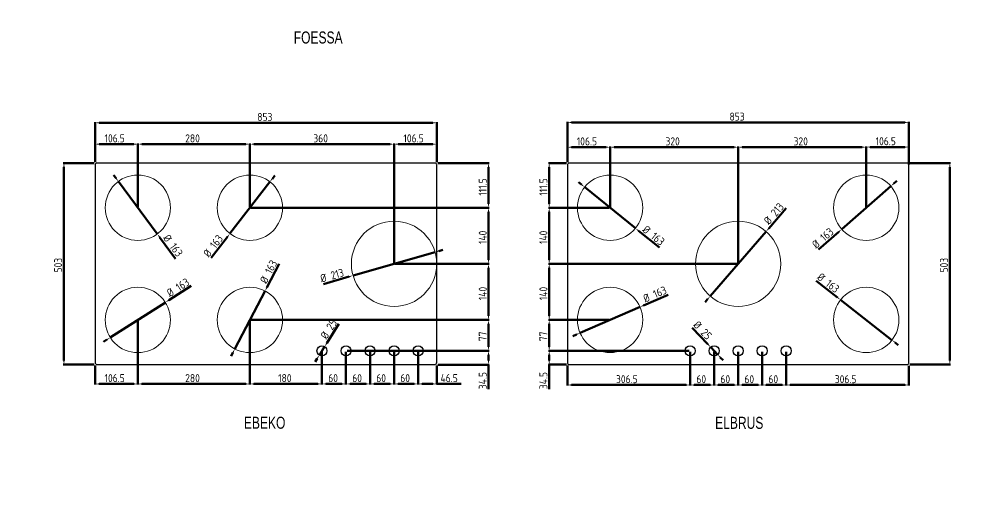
# Model space of a CAD drawing. Header units: millimetres. Extents: x 0 to 5589, y 0 to 7067.
# Drawn here: x 1269 to 3651, y 4432 to 5637 of the extents above; entities that cross this region are included whole.
import ezdxf

# ---------------------------------------------------------------- set-up
doc = ezdxf.new("R2010")
doc.units = ezdxf.units.MM
doc.linetypes.add('HIDDEN', pattern=[1.905, 1.27, -0.635])
for name, color, linetype, lineweight in [('BEM', 6, 'HIDDEN', 25), ('BEMATING', 5, 'Continuous', 50), ('CONTOUR', 255, 'HIDDEN', 25), ('SLD-0', 255, 'Continuous', 25)]:
    doc.layers.add(name, color=color, linetype=linetype, lineweight=lineweight)
doc.styles.add('SLDTEXTSTYLE0', font='ISOCP')
doc.styles.add('SLDTEXTSTYLE1', font='ISOCP', dxfattribs={"width": 0.96})
doc.styles.add('SLDTEXTSTYLE2', font='TXT', dxfattribs={"width": 0.75})
doc.dimstyles.new('SLDDIMSTYLE3', dxfattribs={"dimtxt": 20, "dimasz": 3.556, "dimexe": 0, "dimexo": 0.0625, "dimgap": 5, "dimtad": 1, "dimdec": 1, "dimrnd": 1e-09, "dimzin": 12, "dimdsep": 46, "dimtxsty": 'SLDTEXTSTYLE0', "dimblk1": 'NONE', "dimblk2": 'NONE', "dimsah": 1, "dimcen": 0.09, "dimadec": 0, "dimazin": 3, "dimtfac": 1, "dimtdec": 1, "dimtofl": 0, "dimtmove": 0, "dimatfit": 3, "dimldrblk": 'NONE', "dimfxl": 1, "dimfrac": 2, "dimtolj": 1, "dimtzin": 12, "dimarcsym": 0})
doc.dimstyles.new('SLDDIMSTYLE4', dxfattribs={"dimtxt": 20, "dimasz": 3.556, "dimexe": 0, "dimexo": 0.0625, "dimgap": 5, "dimtad": 1, "dimdec": 0, "dimrnd": 1e-09, "dimzin": 12, "dimdsep": 46, "dimtxsty": 'SLDTEXTSTYLE0', "dimblk1": 'NONE', "dimblk2": 'NONE', "dimsah": 1, "dimcen": 0.09, "dimadec": 0, "dimazin": 3, "dimtfac": 1, "dimtdec": 1, "dimtofl": 0, "dimtmove": 0, "dimatfit": 3, "dimldrblk": 'NONE', "dimfxl": 1, "dimfrac": 2, "dimtolj": 1, "dimtzin": 12, "dimarcsym": 0})
doc.dimstyles.new('SLDDIMSTYLE5', dxfattribs={"dimtxt": 20, "dimasz": 3.556, "dimexe": 0, "dimexo": 0.0625, "dimgap": 5, "dimtad": 1, "dimdec": 0, "dimrnd": 1e-09, "dimzin": 12, "dimdsep": 46, "dimtxsty": 'SLDTEXTSTYLE0', "dimblk1": 'NONE', "dimblk2": 'NONE', "dimsah": 1, "dimcen": 0, "dimadec": 0, "dimazin": 3, "dimtfac": 1, "dimtdec": 1, "dimtmove": 0, "dimatfit": 3, "dimldrblk": 'NONE', "dimfxl": 1, "dimfrac": 2, "dimtolj": 1, "dimtzin": 12, "dimarcsym": 0})

# ---------------------------------------------------------------- blocks, each defined once
blk = doc.blocks.new('_D_123')
at = {"layer": 'BEMATING'}
for p, q in [((2025.1, 4806.8), (2025.1, 4725.1)), ((2085.1, 4806.8), (2085.1, 4725.1)), ((2075.1, 4726.6), (2035.1, 4726.6))]:
    blk.add_line(p, q, dxfattribs=at)
for points in [[(2035.1, 4728.2), (2035.1, 4724.9), (2025.1, 4726.6)], [(2075.1, 4728.2), (2075.1, 4724.9), (2085.1, 4726.6)]]:
    blk.add_solid(points, dxfattribs=at)
at = {"layer": 'BEMATING', "insert": (2040.7, 4751.1), "char_height": 20, "attachment_point": 1, "style": 'SLDTEXTSTYLE1'}
blk.add_mtext('60', dxfattribs=at)
blk = doc.blocks.new('_None')
blk = doc.blocks.new('_D_124')
at = {"layer": 'BEMATING'}
for p, q in [((1845.1, 4883.8), (1845.1, 4725.1)), ((2025.1, 4806.8), (2025.1, 4725.1)), ((2015.1, 4726.6), (1855.1, 4726.6))]:
    blk.add_line(p, q, dxfattribs=at)
for points in [[(1855.1, 4728.2), (1855.1, 4724.9), (1845.1, 4726.6)], [(2015.1, 4728.2), (2015.1, 4724.9), (2025.1, 4726.6)]]:
    blk.add_solid(points, dxfattribs=at)
at = {"layer": 'BEMATING', "insert": (1915.6, 4751.1), "char_height": 20, "attachment_point": 1, "style": 'SLDTEXTSTYLE1'}
blk.add_mtext('180', dxfattribs=at)
blk = doc.blocks.new('_D_125')
at = {"layer": 'BEMATING'}
for p, q in [((1565.1, 4883.8), (1565.1, 4725.1)), ((1845.1, 4883.8), (1845.1, 4725.1)), ((1835.1, 4726.6), (1575.1, 4726.6))]:
    blk.add_line(p, q, dxfattribs=at)
for points in [[(1575.1, 4728.2), (1575.1, 4724.9), (1565.1, 4726.6)], [(1835.1, 4728.2), (1835.1, 4724.9), (1845.1, 4726.6)]]:
    blk.add_solid(points, dxfattribs=at)
at = {"layer": 'BEMATING', "insert": (1683.5, 4751.1), "char_height": 20, "attachment_point": 1, "style": 'SLDTEXTSTYLE1'}
blk.add_mtext('280', dxfattribs=at)
blk = doc.blocks.new('_D_126')
at = {"layer": 'BEMATING'}
for p, q in [((1565.1, 4883.8), (1565.1, 4725.1)), ((1458.6, 4772.3), (1458.6, 4725.1)), ((1555.1, 4726.6), (1468.6, 4726.6))]:
    blk.add_line(p, q, dxfattribs=at)
for points in [[(1468.6, 4728.2), (1468.6, 4724.9), (1458.6, 4726.6)], [(1555.1, 4728.2), (1555.1, 4724.9), (1565.1, 4726.6)]]:
    blk.add_solid(points, dxfattribs=at)
at = {"layer": 'BEMATING', "insert": (1482, 4751.1), "char_height": 20, "attachment_point": 1, "style": 'SLDTEXTSTYLE1'}
blk.add_mtext('106.5', dxfattribs=at)
blk = doc.blocks.new('_D_127')
at = {"layer": 'BEMATING'}
for p, q in [((2267.6, 4809.3), (2442.7, 4809.3)), ((2441.2, 4799.3), (2441.2, 4784.7)), ((2314.1, 4774.7), (2442.7, 4774.7)), ((2441.2, 4774.7), (2441.2, 4713.9))]:
    blk.add_line(p, q, dxfattribs=at)
for points in [[(2439.5, 4799.3), (2442.9, 4799.3), (2441.2, 4809.3)], [(2439.5, 4784.7), (2442.9, 4784.7), (2441.2, 4774.7)]]:
    blk.add_solid(points, dxfattribs=at)
at = {"layer": 'BEMATING', "insert": (2416.7, 4713.5), "char_height": 20, "attachment_point": 1, "rotation": 90, "style": 'SLDTEXTSTYLE1'}
blk.add_mtext('34.5', dxfattribs=at)
blk = doc.blocks.new('_D_128')
at = {"layer": 'BEMATING'}
for p, q in [((1847.6, 5166.3), (2442.7, 5166.3)), ((2441.2, 5036.3), (2441.2, 5156.3)), ((2207.6, 5026.3), (2442.7, 5026.3))]:
    blk.add_line(p, q, dxfattribs=at)
for points in [[(2439.5, 5156.3), (2442.9, 5156.3), (2441.2, 5166.3)], [(2439.5, 5036.3), (2442.9, 5036.3), (2441.2, 5026.3)]]:
    blk.add_solid(points, dxfattribs=at)
at = {"layer": 'BEMATING', "insert": (2416.7, 5075.6), "char_height": 20, "attachment_point": 1, "rotation": 90, "style": 'SLDTEXTSTYLE1'}
blk.add_mtext('140', dxfattribs=at)
blk = doc.blocks.new('_D_129')
at = {"layer": 'BEMATING'}
for p, q in [((2314.1, 5277.8), (2442.7, 5277.8)), ((2441.2, 5176.3), (2441.2, 5267.8)), ((1847.6, 5166.3), (2442.7, 5166.3))]:
    blk.add_line(p, q, dxfattribs=at)
for points in [[(2439.5, 5267.8), (2442.9, 5267.8), (2441.2, 5277.8)], [(2439.5, 5176.3), (2442.9, 5176.3), (2441.2, 5166.3)]]:
    blk.add_solid(points, dxfattribs=at)
at = {"layer": 'BEMATING', "insert": (2416.7, 5196.2), "char_height": 20, "attachment_point": 1, "rotation": 90, "style": 'SLDTEXTSTYLE1'}
blk.add_mtext('111.5', dxfattribs=at)
blk = doc.blocks.new('_D_130')
at = {"layer": 'BEMATING'}
for p, q in [((1456.1, 5277.8), (1379, 5277.8)), ((1380.5, 4784.8), (1380.5, 5267.8)), ((1456.2, 4774.8), (1379, 4774.8))]:
    blk.add_line(p, q, dxfattribs=at)
for points in [[(1378.9, 5267.8), (1382.2, 5267.8), (1380.5, 5277.8)], [(1378.9, 4784.8), (1382.2, 4784.8), (1380.5, 4774.8)]]:
    blk.add_solid(points, dxfattribs=at)
at = {"layer": 'BEMATING', "insert": (1356.1, 5004.7), "char_height": 20, "attachment_point": 1, "rotation": 90, "style": 'SLDTEXTSTYLE1'}
blk.add_mtext('503', dxfattribs=at)
blk = doc.blocks.new('_D_131')
at = {"layer": 'BEMATING'}
for p, q in [((1565.1, 5168.8), (1565.1, 5326.3)), ((1575.1, 5324.8), (1835.1, 5324.8)), ((1845.1, 5168.8), (1845.1, 5326.3))]:
    blk.add_line(p, q, dxfattribs=at)
for points in [[(1575.1, 5326.5), (1575.1, 5323.2), (1565.1, 5324.8)], [(1835.1, 5326.5), (1835.1, 5323.2), (1845.1, 5324.8)]]:
    blk.add_solid(points, dxfattribs=at)
at = {"layer": 'BEMATING', "insert": (1683.5, 5349.3), "char_height": 20, "attachment_point": 1, "style": 'SLDTEXTSTYLE1'}
blk.add_mtext('280', dxfattribs=at)
blk = doc.blocks.new('_D_132')
at = {"layer": 'BEMATING'}
for p, q in [((1845.1, 5168.8), (1845.1, 5326.3)), ((1855.1, 5324.8), (2195.1, 5324.8)), ((2205.1, 5028.8), (2205.1, 5326.3))]:
    blk.add_line(p, q, dxfattribs=at)
for points in [[(1855.1, 5326.5), (1855.1, 5323.2), (1845.1, 5324.8)], [(2195.1, 5326.5), (2195.1, 5323.2), (2205.1, 5324.8)]]:
    blk.add_solid(points, dxfattribs=at)
at = {"layer": 'BEMATING', "insert": (2003.5, 5349.3), "char_height": 20, "attachment_point": 1, "style": 'SLDTEXTSTYLE1'}
blk.add_mtext('360', dxfattribs=at)
blk = doc.blocks.new('_D_133')
at = {"layer": 'BEMATING'}
for p, q in [((1458.6, 5280.4), (1458.6, 5379.6)), ((1468.6, 5378.1), (2301.7, 5378.1)), ((2311.7, 5280.4), (2311.7, 5379.6))]:
    blk.add_line(p, q, dxfattribs=at)
for points in [[(1468.6, 5379.7), (1468.6, 5376.4), (1458.6, 5378.1)], [(2301.7, 5379.7), (2301.7, 5376.4), (2311.7, 5378.1)]]:
    blk.add_solid(points, dxfattribs=at)
at = {"layer": 'BEMATING', "insert": (1863.5, 5402.5), "char_height": 20, "attachment_point": 1, "style": 'SLDTEXTSTYLE1'}
blk.add_mtext('853', dxfattribs=at)
blk = doc.blocks.new('_D_134')
at = {"layer": 'BEMATING'}
for p, q in [((2307.5, 5055.5), (2102.7, 4997)), ((2317.2, 5058.2), (2326.8, 5061)), ((2028.9, 4975.9), (2093.1, 4994.3))]:
    blk.add_line(p, q, dxfattribs=at)
for points in [[(2316.7, 5059.8), (2317.6, 5056.6), (2307.5, 5055.5)], [(2092.7, 4995.9), (2093.6, 4992.7), (2102.7, 4997)]]:
    blk.add_solid(points, dxfattribs=at)
at = {"layer": 'BEMATING', "char_height": 20, "attachment_point": 1, "rotation": 15.939, "style": 'SLDTEXTSTYLE1'}
for s, insert in [('213', (2044.8, 5005.9)), ('%%c', (2018.7, 4998.5))]:
    blk.add_mtext(s, dxfattribs=dict(at, insert=insert))
blk = doc.blocks.new('_D_135')
at = {"layer": 'BEMATING'}
for p, q in [((1901.1, 5238.6), (1907.2, 5246.5)), ((1895, 5230.7), (1795.3, 5101.8)), ((1748.3, 5041), (1789.2, 5093.9))]:
    blk.add_line(p, q, dxfattribs=at)
for points in [[(1899.8, 5239.7), (1902.4, 5237.6), (1895, 5230.7)], [(1787.8, 5094.9), (1790.5, 5092.8), (1795.3, 5101.8)]]:
    blk.add_solid(points, dxfattribs=at)
at = {"layer": 'BEMATING', "char_height": 20, "attachment_point": 1, "rotation": 52.2851, "style": 'SLDTEXTSTYLE1'}
for s, insert in [('163', (1743.4, 5074.7)), ('%%c', (1726.7, 5053.2))]:
    blk.add_mtext(s, dxfattribs=dict(at, insert=insert))
blk = doc.blocks.new('_D_136')
at = {"layer": 'BEMATING'}
for p, q in [((1510.7, 5239.8), (1504.7, 5247.8)), ((1516.6, 5231.7), (1613.7, 5100.8)), ((1659.4, 5039), (1619.6, 5092.7))]:
    blk.add_line(p, q, dxfattribs=at)
for points in [[(1512, 5240.8), (1509.3, 5238.8), (1516.6, 5231.7)], [(1620.9, 5093.7), (1618.3, 5091.7), (1613.7, 5100.8)]]:
    blk.add_solid(points, dxfattribs=at)
at = {"layer": 'BEMATING', "char_height": 20, "attachment_point": 1, "rotation": 306.5268, "style": 'SLDTEXTSTYLE1'}
for s, insert in [('%%c', (1643.1, 5102.1)), ('163', (1659.3, 5080.3))]:
    blk.add_mtext(s, dxfattribs=dict(at, insert=insert))
blk = doc.blocks.new('_D_137')
at = {"layer": 'BEMATING'}
for p, q in [((1698.7, 4971.3), (1642.3, 4935.4)), ((1496.4, 4842.5), (1633.9, 4930)), ((1487.9, 4837.1), (1479.5, 4831.8))]:
    blk.add_line(p, q, dxfattribs=at)
for points in [[(1641.4, 4936.8), (1643.2, 4934), (1633.9, 4930)], [(1487.1, 4838.5), (1488.8, 4835.7), (1496.4, 4842.5)]]:
    blk.add_solid(points, dxfattribs=at)
at = {"layer": 'BEMATING', "char_height": 20, "attachment_point": 1, "rotation": 32.4747, "style": 'SLDTEXTSTYLE1'}
for s, insert in [('163', (1657.5, 4974.1)), ('%%c', (1634.6, 4959.5))]:
    blk.add_mtext(s, dxfattribs=dict(at, insert=insert))
blk = doc.blocks.new('_D_138')
at = {"layer": 'BEMATING'}
for p, q in [((1918.4, 5026.6), (1887.5, 4967.4)), ((1807.4, 4814), (1882.9, 4958.5)), ((1802.8, 4805.1), (1798.2, 4796.3))]:
    blk.add_line(p, q, dxfattribs=at)
for points in [[(1886, 4968.1), (1889, 4966.6), (1882.9, 4958.5)], [(1801.3, 4805.9), (1804.3, 4804.4), (1807.4, 4814)]]:
    blk.add_solid(points, dxfattribs=at)
at = {"layer": 'BEMATING', "char_height": 20, "attachment_point": 1, "rotation": 62.4218, "style": 'SLDTEXTSTYLE1'}
for s, insert in [('163', (1881.4, 5008.5)), ('%%c', (1868.8, 4984.4))]:
    blk.add_mtext(s, dxfattribs=dict(at, insert=insert))
blk = doc.blocks.new('_D_139')
at = {"layer": 'BEMATING'}
for p, q in [((2205.1, 5028.8), (2205.1, 5326.3)), ((2301.6, 5324.8), (2215.1, 5324.8)), ((2311.6, 5280.3), (2311.6, 5326.3))]:
    blk.add_line(p, q, dxfattribs=at)
for points in [[(2215.1, 5326.5), (2215.1, 5323.2), (2205.1, 5324.8)], [(2301.6, 5326.5), (2301.6, 5323.2), (2311.6, 5324.8)]]:
    blk.add_solid(points, dxfattribs=at)
at = {"layer": 'BEMATING', "insert": (2228.5, 5349.3), "char_height": 20, "attachment_point": 1, "style": 'SLDTEXTSTYLE1'}
blk.add_mtext('106.5', dxfattribs=at)
blk = doc.blocks.new('_D_140')
at = {"layer": 'BEMATING'}
for p, q in [((3184.6, 4806.8), (3184.6, 4722.5)), ((3491.2, 4772.2), (3491.2, 4722.5)), ((3481.2, 4724), (3194.6, 4724))]:
    blk.add_line(p, q, dxfattribs=at)
for points in [[(3194.6, 4725.6), (3194.6, 4722.3), (3184.6, 4724)], [(3481.2, 4725.6), (3481.2, 4722.3), (3491.2, 4724)]]:
    blk.add_solid(points, dxfattribs=at)
at = {"layer": 'BEMATING', "insert": (3306, 4748.5), "char_height": 20, "attachment_point": 1, "style": 'SLDTEXTSTYLE1'}
blk.add_mtext('306.5', dxfattribs=at)
blk = doc.blocks.new('_D_141')
at = {"layer": 'BEMATING'}
for p, q in [((3124.6, 4806.8), (3124.6, 4722.5)), ((3184.6, 4806.8), (3184.6, 4722.5)), ((3174.6, 4724), (3134.6, 4724))]:
    blk.add_line(p, q, dxfattribs=at)
for points in [[(3134.6, 4725.6), (3134.6, 4722.3), (3124.6, 4724)], [(3174.6, 4725.6), (3174.6, 4722.3), (3184.6, 4724)]]:
    blk.add_solid(points, dxfattribs=at)
at = {"layer": 'BEMATING', "insert": (3140.2, 4748.5), "char_height": 20, "attachment_point": 1, "style": 'SLDTEXTSTYLE1'}
blk.add_mtext('60', dxfattribs=at)
blk = doc.blocks.new('_D_142')
at = {"layer": 'BEMATING'}
for p, q in [((3064.7, 4806.8), (3064.7, 4722.5)), ((3124.6, 4806.8), (3124.6, 4722.5)), ((3114.6, 4724), (3074.7, 4724))]:
    blk.add_line(p, q, dxfattribs=at)
for points in [[(3074.7, 4725.6), (3074.7, 4722.3), (3064.7, 4724)], [(3114.6, 4725.6), (3114.6, 4722.3), (3124.6, 4724)]]:
    blk.add_solid(points, dxfattribs=at)
at = {"layer": 'BEMATING', "insert": (3080.2, 4748.4), "char_height": 20, "attachment_point": 1, "style": 'SLDTEXTSTYLE1'}
blk.add_mtext('60', dxfattribs=at)
blk = doc.blocks.new('_D_143')
at = {"layer": 'BEMATING'}
for p, q in [((3004.7, 4806.8), (3004.7, 4722.5)), ((3064.7, 4806.8), (3064.7, 4722.5)), ((3054.7, 4724), (3014.7, 4724))]:
    blk.add_line(p, q, dxfattribs=at)
for points in [[(3014.7, 4725.6), (3014.7, 4722.3), (3004.7, 4724)], [(3054.7, 4725.6), (3054.7, 4722.3), (3064.7, 4724)]]:
    blk.add_solid(points, dxfattribs=at)
at = {"layer": 'BEMATING', "insert": (3020.3, 4748.5), "char_height": 20, "attachment_point": 1, "style": 'SLDTEXTSTYLE1'}
blk.add_mtext('60', dxfattribs=at)
blk = doc.blocks.new('_D_144')
at = {"layer": 'BEMATING'}
for p, q in [((2944.7, 4806.8), (2944.7, 4722.5)), ((3004.7, 4806.8), (3004.7, 4722.5)), ((2994.7, 4724), (2954.7, 4724))]:
    blk.add_line(p, q, dxfattribs=at)
for points in [[(2954.7, 4725.6), (2954.7, 4722.3), (2944.7, 4724)], [(2994.7, 4725.6), (2994.7, 4722.3), (3004.7, 4724)]]:
    blk.add_solid(points, dxfattribs=at)
at = {"layer": 'BEMATING', "insert": (2960.3, 4748.5), "char_height": 20, "attachment_point": 1, "style": 'SLDTEXTSTYLE1'}
blk.add_mtext('60', dxfattribs=at)
blk = doc.blocks.new('_D_145')
at = {"layer": 'BEMATING'}
for p, q in [((2944.7, 4806.8), (2944.7, 4722.5)), ((2638.2, 4772.3), (2638.2, 4722.5)), ((2934.7, 4724), (2648.2, 4724))]:
    blk.add_line(p, q, dxfattribs=at)
for points in [[(2648.2, 4725.6), (2648.2, 4722.3), (2638.2, 4724)], [(2934.7, 4725.6), (2934.7, 4722.3), (2944.7, 4724)]]:
    blk.add_solid(points, dxfattribs=at)
at = {"layer": 'BEMATING', "insert": (2759.5, 4748.5), "char_height": 20, "attachment_point": 1, "style": 'SLDTEXTSTYLE1'}
blk.add_mtext('306.5', dxfattribs=at)
blk = doc.blocks.new('_D_146')
at = {"layer": 'BEMATING'}
for p, q in [((2942.2, 4809.3), (2591.2, 4809.3)), ((2592.7, 4799.3), (2592.7, 4784.8)), ((2635.7, 4774.8), (2591.2, 4774.8)), ((2592.7, 4774.8), (2592.7, 4713.9))]:
    blk.add_line(p, q, dxfattribs=at)
for points in [[(2591, 4799.3), (2594.4, 4799.3), (2592.7, 4809.3)], [(2591, 4784.8), (2594.4, 4784.8), (2592.7, 4774.8)]]:
    blk.add_solid(points, dxfattribs=at)
at = {"layer": 'BEMATING', "insert": (2568.2, 4713.5), "char_height": 20, "attachment_point": 1, "rotation": 90, "style": 'SLDTEXTSTYLE1'}
blk.add_mtext('34.5', dxfattribs=at)
blk = doc.blocks.new('_D_147')
at = {"layer": 'BEMATING'}
for p, q in [((2742.2, 4886.3), (2591.2, 4886.3)), ((2592.7, 4819.3), (2592.7, 4876.3)), ((2942.2, 4809.3), (2591.2, 4809.3))]:
    blk.add_line(p, q, dxfattribs=at)
for points in [[(2591, 4876.3), (2594.4, 4876.3), (2592.7, 4886.3)], [(2591, 4819.3), (2594.4, 4819.3), (2592.7, 4809.3)]]:
    blk.add_solid(points, dxfattribs=at)
at = {"layer": 'BEMATING', "insert": (2568.2, 4833.3), "char_height": 20, "attachment_point": 1, "rotation": 90, "style": 'SLDTEXTSTYLE1'}
blk.add_mtext('77', dxfattribs=at)
blk = doc.blocks.new('_D_148')
at = {"layer": 'BEMATING'}
for p, q in [((3062.2, 5026.3), (2591.2, 5026.3)), ((2592.7, 4896.3), (2592.7, 5016.3)), ((2742.2, 4886.3), (2591.2, 4886.3))]:
    blk.add_line(p, q, dxfattribs=at)
for points in [[(2591, 5016.3), (2594.4, 5016.3), (2592.7, 5026.3)], [(2591, 4896.3), (2594.4, 4896.3), (2592.7, 4886.3)]]:
    blk.add_solid(points, dxfattribs=at)
at = {"layer": 'BEMATING', "insert": (2568.2, 4935.6), "char_height": 20, "attachment_point": 1, "rotation": 90, "style": 'SLDTEXTSTYLE1'}
blk.add_mtext('140', dxfattribs=at)
blk = doc.blocks.new('_D_149')
at = {"layer": 'BEMATING'}
for p, q in [((2742.2, 5166.3), (2591.2, 5166.3)), ((2592.7, 5036.3), (2592.7, 5156.3)), ((3062.2, 5026.3), (2591.2, 5026.3))]:
    blk.add_line(p, q, dxfattribs=at)
for points in [[(2591, 5156.3), (2594.4, 5156.3), (2592.7, 5166.3)], [(2591, 5036.3), (2594.4, 5036.3), (2592.7, 5026.3)]]:
    blk.add_solid(points, dxfattribs=at)
at = {"layer": 'BEMATING', "insert": (2568.2, 5075.6), "char_height": 20, "attachment_point": 1, "rotation": 90, "style": 'SLDTEXTSTYLE1'}
blk.add_mtext('140', dxfattribs=at)
blk = doc.blocks.new('_D_150')
at = {"layer": 'BEMATING'}
for p, q in [((2744.7, 5280.3), (2744.7, 5318.8)), ((2754.7, 5317.3), (3054.7, 5317.3)), ((3064.7, 5028.8), (3064.7, 5318.8))]:
    blk.add_line(p, q, dxfattribs=at)
for points in [[(2754.7, 5318.9), (2754.7, 5315.6), (2744.7, 5317.3)], [(3054.7, 5318.9), (3054.7, 5315.6), (3064.7, 5317.3)]]:
    blk.add_solid(points, dxfattribs=at)
at = {"layer": 'BEMATING', "insert": (2883.1, 5341.8), "char_height": 20, "attachment_point": 1, "style": 'SLDTEXTSTYLE1'}
blk.add_mtext('320', dxfattribs=at)
blk = doc.blocks.new('_D_151')
at = {"layer": 'BEMATING'}
for p, q in [((2638.2, 5280.1), (2638.2, 5380.6)), ((2648.2, 5379.1), (3481.2, 5379.1)), ((3491.2, 5280.2), (3491.2, 5380.6))]:
    blk.add_line(p, q, dxfattribs=at)
for points in [[(2648.2, 5380.8), (2648.2, 5377.5), (2638.2, 5379.1)], [(3481.2, 5380.8), (3481.2, 5377.5), (3491.2, 5379.1)]]:
    blk.add_solid(points, dxfattribs=at)
at = {"layer": 'BEMATING', "insert": (3043.1, 5403.6), "char_height": 20, "attachment_point": 1, "style": 'SLDTEXTSTYLE1'}
blk.add_mtext('853', dxfattribs=at)
blk = doc.blocks.new('_D_152')
at = {"layer": 'BEMATING'}
for p, q in [((3488.7, 5277.8), (3594.9, 5277.8)), ((3593.4, 5267.8), (3593.4, 4784.8)), ((3493.7, 4774.8), (3594.9, 4774.8))]:
    blk.add_line(p, q, dxfattribs=at)
for points in [[(3591.7, 5267.8), (3595.1, 5267.8), (3593.4, 5277.8)], [(3591.7, 4784.8), (3595.1, 4784.8), (3593.4, 4774.8)]]:
    blk.add_solid(points, dxfattribs=at)
at = {"layer": 'BEMATING', "insert": (3568.9, 5004.7), "char_height": 20, "attachment_point": 1, "rotation": 90, "style": 'SLDTEXTSTYLE1'}
blk.add_mtext('503', dxfattribs=at)
blk = doc.blocks.new('_D_153')
at = {"layer": 'BEMATING'}
for p, q in [((3446, 5219.9), (3323.3, 5112.6)), ((3453.5, 5226.5), (3461, 5233.1)), ((3265.5, 5062), (3315.8, 5106))]:
    blk.add_line(p, q, dxfattribs=at)
for points in [[(3452.4, 5227.8), (3454.6, 5225.3), (3446, 5219.9)], [(3314.7, 5107.2), (3316.9, 5104.7), (3323.3, 5112.6)]]:
    blk.add_solid(points, dxfattribs=at)
at = {"layer": 'BEMATING', "char_height": 20, "attachment_point": 1, "rotation": 41.1888, "style": 'SLDTEXTSTYLE1'}
for s, insert in [('163', (3267.1, 5096)), ('%%c', (3246.7, 5078.1))]:
    blk.add_mtext(s, dxfattribs=dict(at, insert=insert))
blk = doc.blocks.new('_D_154')
at = {"layer": 'BEMATING'}
for p, q in [((3259.9, 4983.8), (3312.6, 4942.6)), ((3448.9, 4836), (3320.5, 4936.5)), ((3456.7, 4829.9), (3464.6, 4823.7))]:
    blk.add_line(p, q, dxfattribs=at)
for points in [[(3313.6, 4943.9), (3311.6, 4941.3), (3320.5, 4936.5)], [(3457.8, 4831.2), (3455.7, 4828.6), (3448.9, 4836)]]:
    blk.add_solid(points, dxfattribs=at)
at = {"layer": 'BEMATING', "char_height": 20, "attachment_point": 1, "rotation": 321.9705, "style": 'SLDTEXTSTYLE1'}
for s, insert in [('%%c', (3272.2, 5005.3)), ('163', (3293.6, 4988.5))]:
    blk.add_mtext(s, dxfattribs=dict(at, insert=insert))
blk = doc.blocks.new('_D_155')
at = {"layer": 'BEMATING'}
for p, q in [((3184.6, 5164.9), (3140.9, 5114.4)), ((2995, 4945.7), (3134.3, 5106.8)), ((2988.4, 4938.1), (2981.9, 4930.6))]:
    blk.add_line(p, q, dxfattribs=at)
for points in [[(3139.6, 5115.4), (3142.1, 5113.3), (3134.3, 5106.8)], [(2987.2, 4939.2), (2989.7, 4937.1), (2995, 4945.7)]]:
    blk.add_solid(points, dxfattribs=at)
at = {"layer": 'BEMATING', "char_height": 20, "attachment_point": 1, "rotation": 49.1358, "style": 'SLDTEXTSTYLE1'}
for s, insert in [('213', (3144.3, 5155.8)), ('%%c', (3126.6, 5135.3))]:
    blk.add_mtext(s, dxfattribs=dict(at, insert=insert))
blk = doc.blocks.new('_D_156')
at = {"layer": 'BEMATING'}
for p, q in [((2673.5, 5223.8), (2665.7, 5230.1)), ((2681.3, 5217.5), (2808, 5115)), ((2867.8, 5066.7), (2815.8, 5108.7))]:
    blk.add_line(p, q, dxfattribs=at)
for points in [[(2674.5, 5225.1), (2672.5, 5222.5), (2681.3, 5217.5)], [(2816.9, 5110), (2814.8, 5107.4), (2808, 5115)]]:
    blk.add_solid(points, dxfattribs=at)
at = {"layer": 'BEMATING', "char_height": 20, "attachment_point": 1, "rotation": 321.0549, "style": 'SLDTEXTSTYLE1'}
for s, insert in [('%%c', (2836.2, 5123.7)), ('163', (2857.4, 5106.7))]:
    blk.add_mtext(s, dxfattribs=dict(at, insert=insert))
blk = doc.blocks.new('_D_157')
at = {"layer": 'BEMATING'}
for p, q in [((2890, 4949.1), (2828.6, 4922.6)), ((2669.9, 4853.9), (2819.5, 4918.6)), ((2660.7, 4849.9), (2651.5, 4846))]:
    blk.add_line(p, q, dxfattribs=at)
for points in [[(2828, 4924.1), (2829.3, 4921), (2819.5, 4918.6)], [(2660, 4851.5), (2661.3, 4848.4), (2669.9, 4853.9)]]:
    blk.add_solid(points, dxfattribs=at)
at = {"layer": 'BEMATING', "char_height": 20, "attachment_point": 1, "rotation": 23.3814, "style": 'SLDTEXTSTYLE1'}
for s, insert in [('163', (2849.8, 4958.4)), ('%%c', (2824.8, 4947.6))]:
    blk.add_mtext(s, dxfattribs=dict(at, insert=insert))
blk = doc.blocks.new('_D_176')
at = {"layer": 'BEMATING'}
for p, q in [((4371.9, 5222.6), (4254.2, 5109.9)), ((4379.1, 5229.5), (4386.3, 5236.5)), ((4198.7, 5056.7), (4246.9, 5103))]:
    blk.add_line(p, q, dxfattribs=at)
for points in [[(4377.9, 5230.7), (4380.3, 5228.3), (4371.9, 5222.6)], [(4245.8, 5104.2), (4248.1, 5101.8), (4254.2, 5109.9)]]:
    blk.add_solid(points, dxfattribs=at)
at = {"layer": 'BEMATING', "char_height": 20, "attachment_point": 1, "rotation": 43.7644, "style": 'SLDTEXTSTYLE1'}
for s, insert in [('163', (4198.8, 5090.7)), ('%%c', (4179.2, 5072))]:
    blk.add_mtext(s, dxfattribs=dict(at, insert=insert))
blk = doc.blocks.new('_D_177')
at = {"layer": 'BEMATING'}
for p, q in [((4200.4, 4997.6), (4248, 4950.6)), ((4371, 4828.9), (4255.1, 4943.6)), ((4378.1, 4821.9), (4385.2, 4814.9))]:
    blk.add_line(p, q, dxfattribs=at)
for points in [[(4249.1, 4951.8), (4246.8, 4949.4), (4255.1, 4943.6)], [(4379.2, 4823.1), (4376.9, 4820.7), (4371, 4828.9)]]:
    blk.add_solid(points, dxfattribs=at)
at = {"layer": 'BEMATING', "char_height": 20, "attachment_point": 1, "rotation": 315.3154, "style": 'SLDTEXTSTYLE1'}
for s, insert in [('%%c', (4215.1, 5017.5)), ('163', (4234.4, 4998.4))]:
    blk.add_mtext(s, dxfattribs=dict(at, insert=insert))
blk = doc.blocks.new('_D_178')
at = {"layer": 'BEMATING'}
for p, q in [((4487.8, 5004.5), (4532.2, 4954.6)), ((4647.2, 4825.4), (4538.8, 4947.1)), ((4653.8, 4817.9), (4660.5, 4810.4))]:
    blk.add_line(p, q, dxfattribs=at)
for points in [[(4533.4, 4955.7), (4530.9, 4953.5), (4538.8, 4947.1)], [(4655.1, 4819), (4652.6, 4816.8), (4647.2, 4825.4)]]:
    blk.add_solid(points, dxfattribs=at)
at = {"layer": 'BEMATING', "char_height": 20, "attachment_point": 1, "rotation": 311.6683, "style": 'SLDTEXTSTYLE1'}
for s, insert in [('%%c', (4503.7, 5023.5)), ('163', (4521.7, 5003.2))]:
    blk.add_mtext(s, dxfattribs=dict(at, insert=insert))
blk = doc.blocks.new('_D_179')
at = {"layer": 'BEMATING'}
for p, q in [((4667.8, 5219), (4676, 5224.8)), ((4659.6, 5213.2), (4526.4, 5119.3)), ((4463.6, 5075), (4518.2, 5113.5))]:
    blk.add_line(p, q, dxfattribs=at)
for points in [[(4666.8, 5220.4), (4668.7, 5217.6), (4659.6, 5213.2)], [(4517.3, 5114.9), (4519.2, 5112.1), (4526.4, 5119.3)]]:
    blk.add_solid(points, dxfattribs=at)
at = {"layer": 'BEMATING', "char_height": 20, "attachment_point": 1, "rotation": 35.1999, "style": 'SLDTEXTSTYLE1'}
for s, insert in [('163', (4468.8, 5108.6)), ('%%c', (4446.6, 5092.9))]:
    blk.add_mtext(s, dxfattribs=dict(at, insert=insert))
blk = doc.blocks.new('_D_180')
at = {"layer": 'BEMATING'}
for p, q in [((4119.1, 5103.9), (4058.6, 5075.6)), ((3856.5, 4981.2), (4049.5, 5071.3)), ((3847.5, 4976.9), (3838.4, 4972.7))]:
    blk.add_line(p, q, dxfattribs=at)
for points in [[(4057.9, 5077.1), (4059.3, 5074.1), (4049.5, 5071.3)], [(3846.8, 4978.4), (3848.2, 4975.4), (3856.5, 4981.2)]]:
    blk.add_solid(points, dxfattribs=at)
at = {"layer": 'BEMATING', "char_height": 20, "attachment_point": 1, "rotation": 25.0496, "style": 'SLDTEXTSTYLE1'}
for s, insert in [('213', (4078.6, 5112)), ('%%c', (4054, 5100.5))]:
    blk.add_mtext(s, dxfattribs=dict(at, insert=insert))
blk = doc.blocks.new('_D_183')
at = {"layer": 'BEMATING'}
for p, q in [((1613.5, 5861.6), (1577.5, 5823.2)), ((1553.6, 5797.7), (1570.7, 5816)), ((1546.7, 5790.4), (1539.9, 5783.1))]:
    blk.add_line(p, q, dxfattribs=at)
for points in [[(1576.3, 5824.4), (1578.7, 5822.1), (1570.7, 5816)], [(1547.9, 5789.3), (1545.5, 5791.6), (1553.6, 5797.7)]]:
    blk.add_solid(points, dxfattribs=at)
at = {"layer": 'BEMATING', "char_height": 20, "attachment_point": 1, "rotation": 46.81, "style": 'SLDTEXTSTYLE1'}
for s, insert in [('25', (1581.3, 5863.1)), ('%%c', (1562.7, 5843.3))]:
    blk.add_mtext(s, dxfattribs=dict(at, insert=insert))
blk = doc.blocks.new('_D_198')
at = {"layer": 'BEMATING'}
for p, q in [((1673.4, 6164.1), (1634.5, 6115.1)), ((1495.9, 5940.4), (1628.3, 6107.3)), ((1489.7, 5932.6), (1483.5, 5924.7))]:
    blk.add_line(p, q, dxfattribs=at)
for points in [[(1633.2, 6116.2), (1635.8, 6114.1), (1628.3, 6107.3)], [(1491, 5931.5), (1488.4, 5933.6), (1495.9, 5940.4)]]:
    blk.add_solid(points, dxfattribs=at)
at = {"layer": 'BEMATING', "char_height": 20, "attachment_point": 1, "rotation": 51.5821, "style": 'SLDTEXTSTYLE1'}
for s, insert in [('213', (1634.9, 6155)), ('%%c', (1618, 6133.7))]:
    blk.add_mtext(s, dxfattribs=dict(at, insert=insert))
blk = doc.blocks.new('_D_199')
at = {"layer": 'BEMATING'}
for p, q in [((1939.9, 6234.8), (1946.2, 6242.5)), ((1933.6, 6227), (1830.7, 6100.6)), ((1784.9, 6044.4), (1824.4, 6092.9))]:
    blk.add_line(p, q, dxfattribs=at)
for points in [[(1938.6, 6235.8), (1941.2, 6233.7), (1933.6, 6227)], [(1825.7, 6091.8), (1823.1, 6093.9), (1830.7, 6100.6)]]:
    blk.add_solid(points, dxfattribs=at)
at = {"layer": 'BEMATING', "char_height": 20, "attachment_point": 1, "rotation": 50.8407, "style": 'SLDTEXTSTYLE1'}
for s, insert in [('163', (1779.4, 6076.5)), ('%%c', (1762.3, 6055.4))]:
    blk.add_mtext(s, dxfattribs=dict(at, insert=insert))
blk = doc.blocks.new('_D_200')
at = {"layer": 'BEMATING'}
for p, q in [((2246.3, 6237.6), (2252.3, 6245.6)), ((2240.4, 6229.5), (2143.9, 6098.2)), ((2100.9, 6039.7), (2137.9, 6090.1))]:
    blk.add_line(p, q, dxfattribs=at)
for points in [[(2245, 6238.5), (2247.7, 6236.6), (2240.4, 6229.5)], [(2139.3, 6089.1), (2136.6, 6091.1), (2143.9, 6098.2)]]:
    blk.add_solid(points, dxfattribs=at)
at = {"layer": 'BEMATING', "char_height": 20, "attachment_point": 1, "rotation": 53.6729, "style": 'SLDTEXTSTYLE1'}
for s, insert in [('163', (2093.9, 6071.5)), ('%%c', (2077.8, 6049.7))]:
    blk.add_mtext(s, dxfattribs=dict(at, insert=insert))
blk = doc.blocks.new('_D_201')
at = {"layer": 'BEMATING'}
for p, q in [((1963.2, 6014.8), (1930.3, 5961.6)), ((1839.2, 5814.5), (1925, 5953.1)), ((1834, 5806), (1828.7, 5797.5))]:
    blk.add_line(p, q, dxfattribs=at)
for points in [[(1928.9, 5962.5), (1931.7, 5960.8), (1925, 5953.1)], [(1835.4, 5805.2), (1832.6, 5806.9), (1839.2, 5814.5)]]:
    blk.add_solid(points, dxfattribs=at)
at = {"layer": 'BEMATING', "char_height": 20, "attachment_point": 1, "rotation": 58.24, "style": 'SLDTEXTSTYLE1'}
for s, insert in [('163', (1926, 6001.3)), ('%%c', (1911.8, 5978.2))]:
    blk.add_mtext(s, dxfattribs=dict(at, insert=insert))
blk = doc.blocks.new('_D_202')
at = {"layer": 'BEMATING'}
for p, q in [((2285.6, 6006.3), (2247.7, 5956.6)), ((2142.7, 5819.1), (2241.6, 5948.6)), ((2136.6, 5811.1), (2130.6, 5803.2))]:
    blk.add_line(p, q, dxfattribs=at)
for points in [[(2246.3, 5957.6), (2249, 5955.6), (2241.6, 5948.6)], [(2137.9, 5810.1), (2135.3, 5812.1), (2142.7, 5819.1)]]:
    blk.add_solid(points, dxfattribs=at)
at = {"layer": 'BEMATING', "char_height": 20, "attachment_point": 1, "rotation": 52.6406, "style": 'SLDTEXTSTYLE1'}
for s, insert in [('163', (2247.3, 5996.4)), ('%%c', (2230.8, 5974.9))]:
    blk.add_mtext(s, dxfattribs=dict(at, insert=insert))
blk = doc.blocks.new('_D_203')
at = {"layer": 'BEMATING'}
for p, q in [((2349.1, 6097.9), (2406, 6072)), ((2609.1, 5979.8), (2415.2, 6067.9)), ((2618.2, 5975.7), (2627.3, 5971.5))]:
    blk.add_line(p, q, dxfattribs=at)
for points in [[(2405.4, 6070.5), (2406.7, 6073.5), (2415.2, 6067.9)], [(2618.9, 5977.2), (2617.5, 5974.1), (2609.1, 5979.8)]]:
    blk.add_solid(points, dxfattribs=at)
at = {"layer": 'BEMATING', "char_height": 20, "attachment_point": 1, "rotation": 335.5679, "style": 'SLDTEXTSTYLE1'}
for s, insert in [('%%c', (2354.1, 6122.5)), ('213', (2378.8, 6111.3))]:
    blk.add_mtext(s, dxfattribs=dict(at, insert=insert))
blk = doc.blocks.new('_D_218')
at = {"layer": 'BEMATING'}
for p, q in [((2067.3, 4876.5), (2037.1, 4828.3)), ((2018.5, 4798.7), (2031.8, 4819.8)), ((2013.2, 4790.2), (2007.9, 4781.7))]:
    blk.add_line(p, q, dxfattribs=at)
for points in [[(2035.7, 4829.2), (2038.5, 4827.4), (2031.8, 4819.8)], [(2011.8, 4791.1), (2014.6, 4789.3), (2018.5, 4798.7)]]:
    blk.add_solid(points, dxfattribs=at)
at = {"layer": 'BEMATING', "char_height": 20, "attachment_point": 1, "rotation": 57.9014, "style": 'SLDTEXTSTYLE1'}
for s, insert in [('25', (2034.3, 4869.9)), ('%%c', (2019.9, 4846.9))]:
    blk.add_mtext(s, dxfattribs=dict(at, insert=insert))
blk = doc.blocks.new('_D_219')
at = {"layer": 'BEMATING'}
for p, q in [((2950.1, 4866.8), (2989.2, 4825.6)), ((3013.3, 4800.2), (2996.1, 4818.3)), ((3020.1, 4792.9), (3027, 4785.7))]:
    blk.add_line(p, q, dxfattribs=at)
for points in [[(2990.4, 4826.7), (2988, 4824.4), (2996.1, 4818.3)], [(3021.4, 4794.1), (3018.9, 4791.8), (3013.3, 4800.2)]]:
    blk.add_solid(points, dxfattribs=at)
at = {"layer": 'BEMATING', "char_height": 20, "attachment_point": 1, "rotation": 313.4811, "style": 'SLDTEXTSTYLE1'}
for s, insert in [('%%c', (2965.5, 4886.1)), ('25', (2984.2, 4866.4))]:
    blk.add_mtext(s, dxfattribs=dict(at, insert=insert))
blk = doc.blocks.new('_D_220')
at = {"layer": 'BEMATING'}
for p, q in [((4066.7, 4852.7), (4114.2, 4821.6)), ((4143.5, 4802.4), (4122.6, 4816.1)), ((4151.8, 4796.9), (4160.2, 4791.4))]:
    blk.add_line(p, q, dxfattribs=at)
for points in [[(4115.1, 4823), (4113.3, 4820.2), (4122.6, 4816.1)], [(4152.7, 4798.3), (4150.9, 4795.5), (4143.5, 4802.4)]]:
    blk.add_solid(points, dxfattribs=at)
at = {"layer": 'BEMATING', "char_height": 20, "attachment_point": 1, "rotation": 326.7606, "style": 'SLDTEXTSTYLE1'}
for s, insert in [('%%c', (4077.3, 4875.1)), ('25', (4100, 4860.2))]:
    blk.add_mtext(s, dxfattribs=dict(at, insert=insert))
blk = doc.blocks.new('_D_259')
at = {"layer": 'BEMATING'}
for p, q in [((2085.1, 4806.8), (2085.1, 4725.1)), ((2145.1, 4806.8), (2145.1, 4725.1)), ((2095.1, 4726.6), (2135.1, 4726.6))]:
    blk.add_line(p, q, dxfattribs=at)
for points in [[(2095.1, 4728.2), (2095.1, 4724.9), (2085.1, 4726.6)], [(2135.1, 4728.2), (2135.1, 4724.9), (2145.1, 4726.6)]]:
    blk.add_solid(points, dxfattribs=at)
at = {"layer": 'BEMATING', "insert": (2100.7, 4751), "char_height": 20, "attachment_point": 1, "style": 'SLDTEXTSTYLE1'}
blk.add_mtext('60', dxfattribs=at)
blk = doc.blocks.new('_D_260')
at = {"layer": 'BEMATING'}
for p, q in [((2145.1, 4806.8), (2145.1, 4725.1)), ((2205.1, 4806.8), (2205.1, 4725.1)), ((2155.1, 4726.6), (2195.1, 4726.6))]:
    blk.add_line(p, q, dxfattribs=at)
for points in [[(2155.1, 4728.2), (2155.1, 4724.9), (2145.1, 4726.6)], [(2195.1, 4728.2), (2195.1, 4724.9), (2205.1, 4726.6)]]:
    blk.add_solid(points, dxfattribs=at)
at = {"layer": 'BEMATING', "insert": (2160.7, 4751.1), "char_height": 20, "attachment_point": 1, "style": 'SLDTEXTSTYLE1'}
blk.add_mtext('60', dxfattribs=at)
blk = doc.blocks.new('_D_261')
at = {"layer": 'BEMATING'}
for p, q in [((2205.1, 4806.8), (2205.1, 4725.1)), ((2265.1, 4806.8), (2265.1, 4725.1)), ((2215.1, 4726.6), (2255.1, 4726.6))]:
    blk.add_line(p, q, dxfattribs=at)
for points in [[(2215.1, 4728.3), (2215.1, 4724.9), (2205.1, 4726.6)], [(2255.1, 4728.3), (2255.1, 4724.9), (2265.1, 4726.6)]]:
    blk.add_solid(points, dxfattribs=at)
at = {"layer": 'BEMATING', "insert": (2220.7, 4751.1), "char_height": 20, "attachment_point": 1, "style": 'SLDTEXTSTYLE1'}
blk.add_mtext('60', dxfattribs=at)
blk = doc.blocks.new('_D_262')
at = {"layer": 'BEMATING'}
for p, q in [((2265.1, 4806.8), (2265.1, 4725.1)), ((2311.6, 4772.3), (2311.6, 4725.1)), ((2275.1, 4726.6), (2301.6, 4726.6)), ((2311.6, 4726.6), (2372.5, 4726.6))]:
    blk.add_line(p, q, dxfattribs=at)
for points in [[(2275.1, 4728.3), (2275.1, 4724.9), (2265.1, 4726.6)], [(2301.6, 4728.3), (2301.6, 4724.9), (2311.6, 4726.6)]]:
    blk.add_solid(points, dxfattribs=at)
at = {"layer": 'BEMATING', "insert": (2321.3, 4751.1), "char_height": 20, "attachment_point": 1, "style": 'SLDTEXTSTYLE1'}
blk.add_mtext('46.5', dxfattribs=at)
blk = doc.blocks.new('_D_268')
at = {"layer": 'BEMATING'}
for p, q in [((3384.7, 5167.5), (3384.7, 5319.1)), ((3481.2, 5317.6), (3394.7, 5317.6)), ((3491.2, 5274), (3491.2, 5319.1))]:
    blk.add_line(p, q, dxfattribs=at)
for points in [[(3394.7, 5319.2), (3394.7, 5315.9), (3384.7, 5317.6)], [(3481.2, 5319.2), (3481.2, 5315.9), (3491.2, 5317.6)]]:
    blk.add_solid(points, dxfattribs=at)
at = {"layer": 'BEMATING', "insert": (3408, 5342.1), "char_height": 20, "attachment_point": 1, "style": 'SLDTEXTSTYLE1'}
blk.add_mtext('106.5', dxfattribs=at)
blk = doc.blocks.new('_D_269')
at = {"layer": 'BEMATING'}
for p, q in [((3064.7, 5028.8), (3064.7, 5318.8)), ((3374.7, 5317.3), (3074.7, 5317.3)), ((3384.7, 5168.8), (3384.7, 5318.8))]:
    blk.add_line(p, q, dxfattribs=at)
for points in [[(3074.7, 5318.9), (3074.7, 5315.6), (3064.7, 5317.3)], [(3374.7, 5318.9), (3374.7, 5315.6), (3384.7, 5317.3)]]:
    blk.add_solid(points, dxfattribs=at)
at = {"layer": 'BEMATING', "insert": (3203.1, 5341.8), "char_height": 20, "attachment_point": 1, "style": 'SLDTEXTSTYLE1'}
blk.add_mtext('320', dxfattribs=at)
blk = doc.blocks.new('_D_270')
at = {"layer": 'BEMATING'}
for p, q in [((2635.7, 5277.7), (2591.2, 5277.7)), ((2592.7, 5176.3), (2592.7, 5267.7)), ((2635.7, 5166.3), (2591.2, 5166.3))]:
    blk.add_line(p, q, dxfattribs=at)
for points in [[(2591, 5267.7), (2594.3, 5267.7), (2592.7, 5277.7)], [(2591, 5176.3), (2594.3, 5176.3), (2592.7, 5166.3)]]:
    blk.add_solid(points, dxfattribs=at)
at = {"layer": 'BEMATING', "insert": (2568.2, 5196.2), "char_height": 20, "attachment_point": 1, "rotation": 90, "style": 'SLDTEXTSTYLE1'}
blk.add_mtext('111.5', dxfattribs=at)
blk = doc.blocks.new('_D_290')
at = {"layer": 'BEMATING'}
for p, q in [((1847.6, 4886.3), (2442.7, 4886.3)), ((2441.2, 4819.3), (2441.2, 4876.3)), ((2087.6, 4809.3), (2442.7, 4809.3))]:
    blk.add_line(p, q, dxfattribs=at)
for points in [[(2439.5, 4876.3), (2442.8, 4876.3), (2441.2, 4886.3)], [(2439.5, 4819.3), (2442.8, 4819.3), (2441.2, 4809.3)]]:
    blk.add_solid(points, dxfattribs=at)
at = {"layer": 'BEMATING', "insert": (2416.7, 4833.3), "char_height": 20, "attachment_point": 1, "rotation": 90, "style": 'SLDTEXTSTYLE1'}
blk.add_mtext('77', dxfattribs=at)
blk = doc.blocks.new('_D_291')
at = {"layer": 'BEMATING'}
for p, q in [((2207.6, 5026.3), (2442.7, 5026.3)), ((2441.2, 4896.3), (2441.2, 5016.3)), ((1847.6, 4886.3), (2442.7, 4886.3))]:
    blk.add_line(p, q, dxfattribs=at)
for points in [[(2439.5, 5016.3), (2442.8, 5016.3), (2441.2, 5026.3)], [(2439.5, 4896.3), (2442.8, 4896.3), (2441.2, 4886.3)]]:
    blk.add_solid(points, dxfattribs=at)
at = {"layer": 'BEMATING', "insert": (2416.7, 4935.6), "char_height": 20, "attachment_point": 1, "rotation": 90, "style": 'SLDTEXTSTYLE1'}
blk.add_mtext('140', dxfattribs=at)
blk = doc.blocks.new('_D_300')
at = {"layer": 'BEMATING'}
for p, q in [((1458.6, 5280.2), (1458.6, 5326.3)), ((1555.1, 5324.8), (1468.6, 5324.8)), ((1565.1, 5168.8), (1565.1, 5326.3))]:
    blk.add_line(p, q, dxfattribs=at)
for points in [[(1468.6, 5326.5), (1468.6, 5323.1), (1458.6, 5324.8)], [(1555.1, 5323.1), (1555.1, 5326.5), (1565.1, 5324.8)]]:
    blk.add_solid(points, dxfattribs=at)
at = {"layer": 'BEMATING', "insert": (1482, 5349.3), "char_height": 20, "attachment_point": 1, "style": 'SLDTEXTSTYLE1'}
blk.add_mtext('106.5', dxfattribs=at)
blk = doc.blocks.new('_D_302')
at = {"layer": 'BEMATING'}
for p, q in [((2638.1, 5280.3), (2638.1, 5318.7)), ((2734.7, 5317.2), (2648.1, 5317.2)), ((2744.7, 5168.8), (2744.7, 5318.7))]:
    blk.add_line(p, q, dxfattribs=at)
for points in [[(2648.1, 5318.9), (2648.1, 5315.5), (2638.1, 5317.2)], [(2734.7, 5315.5), (2734.7, 5318.9), (2744.7, 5317.2)]]:
    blk.add_solid(points, dxfattribs=at)
at = {"layer": 'BEMATING', "insert": (2661.5, 5341.7), "char_height": 20, "attachment_point": 1, "style": 'SLDTEXTSTYLE1'}
blk.add_mtext('106.5', dxfattribs=at)

msp = doc.modelspace()

# ---------------------------------------------------------------- linework, layer by layer
at = {"layer": 'BEM', "linetype": 'HIDDEN', "lineweight": 25}
for p, q in [((1458.64, 5272.75), (1458.64, 4779.75)), ((2306.64, 5277.75), (1463.64, 5277.75)), ((2311.64, 4779.75), (2311.64, 5272.75)), ((2638.17, 5272.75), (2638.17, 4779.75)), ((3486.17, 5277.75), (2643.17, 5277.75)), ((3491.17, 4779.75), (3491.17, 5272.75)), ((1463.64, 4774.75), (2306.64, 4774.75)), ((2643.17, 4774.75), (3486.17, 4774.75))]:
    msp.add_line(p, q, dxfattribs=at)
for centre, start, end in [((1463.64, 5272.75), 90, 180), ((2306.64, 5272.75), 0, 90), ((2643.17, 5272.75), 90, 180), ((3486.17, 5272.75), 0, 90), ((1463.64, 4779.75), 180, 270), ((2306.64, 4779.75), 270, 0), ((2643.17, 4779.75), 180, 270), ((3486.17, 4779.75), 270, 0)]:
    msp.add_arc(centre, 5, start, end, dxfattribs=at)
at = {"layer": 'CONTOUR', "color": 7, "linetype": 'Continuous', "lineweight": 18}
for centre, radius in [((1565.14, 5166.25), 81.5), ((1845.14, 5166.25), 81.5), ((2744.66, 5166.25), 81.5), ((3384.66, 5166.25), 81.5), ((2205.14, 5026.25), 106.5), ((3064.66, 5026.25), 106.5), ((1565.14, 4886.25), 81.5), ((1845.14, 4886.25), 81.5), ((2744.66, 4886.25), 81.5), ((3384.66, 4886.25), 81.5)]:
    msp.add_circle(centre, radius, dxfattribs=at)
at = {"layer": 'CONTOUR', "color": 7, "linetype": 'Continuous', "lineweight": 25}
for centre in [(2025.14, 4809.25), (2085.14, 4809.25), (2145.14, 4809.25), (2205.14, 4809.25), (2265.14, 4809.25), (2944.66, 4809.25), (3004.66, 4809.25), (3064.66, 4809.25), (3124.65, 4809.25), (3184.65, 4809.25)]:
    msp.add_circle(centre, 12.5, dxfattribs=at)

# ---------------------------------------------------------------- texts
at = {"layer": 'SLD-0', "char_height": 30, "attachment_point": 1, "style": 'SLDTEXTSTYLE2'}
for s, insert in [('FOESSA', (1954.57, 5605.9)), ('EBEKO', (1830.05, 4644.85)), ('ELBRUS', (3007.18, 4644.6))]:
    msp.add_mtext(s, dxfattribs=dict(at, insert=insert))

# ---------------------------------------------------------------- dimensions: what is measured, and where the dimension line sits
at = {"layer": 'BEMATING'}
for p1, picture, middle in [((54.62, 153.58), '_D_200', (2105.98, 6068.6)), ((47.6, 155.89), '_D_199', (1791.38, 6072.98)), ((53.47, 206.18), '_D_198', (1646.86, 6151.62)), ((81.98, 196.59), '_D_203', (2378.4, 6098.87)), ((49.66, 155.25), '_D_201', (1938.34, 5999.32)), ((56.91, 152.74), '_D_202', (2259.34, 5993.29)), ((6.49, 24.14), '_D_183', (1589.44, 5854.94)), ((47.26, 156), '_D_136', (1652.91, 5069.59)), ((54.82, 153.5), '_D_135', (1755.38, 5071.43)), ((104.46, 125.13), '_D_176', (4210.2, 5085.78)), ((89.33, 136.34), '_D_153', (3278.33, 5090.48)), ((76.47, 143.95), '_D_156', (2853.87, 5094.7)), ((108.3, 121.82), '_D_179', (4479.36, 5101.99)), ((110.89, 181.86), '_D_155', (3156.18, 5151.91)), ((131.67, 167.42), '_D_180', (4087.86, 5103.62)), ((85.57, 195.05), '_D_134', (2052.61, 4996.21)), ((57.58, 152.49), '_D_138', (1893.76, 5007.42)), ((111.64, 118.77), '_D_178', (4516.36, 4991.94)), ((107.87, 122.2), '_D_177', (4229.79, 4986.85)), ((92.82, 133.99), '_D_154', (3290.34, 4976.53)), ((49.72, 155.23), '_D_137', (1667.76, 4966.97)), ((79.83, 142.11), '_D_157', (2858.75, 4949.74)), ((9.7, 23.04), '_D_218', (2043.84, 4863.53)), ((13.25, 21.2), '_D_219', (2975.62, 4858.77)), ((16.29, 18.96), '_D_220', (4093.38, 4850.77))]:
    dim = msp.add_diameter_dim_2p(p1=p1, p2=(0, 0), dimstyle='SLDDIMSTYLE5', dxfattribs=at)
    dim.commit()
    dim.dimension.update_dxf_attribs({"geometry": picture, "text_midpoint": middle, "dimtype": 163})
for base, p1, p2, dimstyle, picture, middle in [((1458.6, 5391.06), (2311.66, 5277.86), (1458.6, 5277.93), 'SLDDIMSTYLE4', '_D_133', (1885.13, 5391.06)), ((2638.15, 5392.12), (3491.16, 5277.75), (2638.15, 5277.65), 'SLDDIMSTYLE4', '_D_151', (3064.66, 5392.12)), ((1565.14, 5337.81), (1458.61, 5277.71), (1565.14, 5166.25), 'SLDDIMSTYLE3', '_D_300', (1511.88, 5337.81)), ((1565.14, 5337.85), (1845.14, 5166.25), (1565.14, 5166.25), 'SLDDIMSTYLE4', '_D_131', (1705.14, 5337.85)), ((1845.14, 5337.85), (2205.14, 5026.25), (1845.14, 5166.25), 'SLDDIMSTYLE4', '_D_132', (2025.14, 5337.85)), ((2311.65, 5337.85), (2205.14, 5026.25), (2311.65, 5277.77), 'SLDDIMSTYLE3', '_D_139', (2258.4, 5337.85)), ((2744.66, 5330.21), (2638.14, 5277.82), (2744.66, 5166.25), 'SLDDIMSTYLE3', '_D_302', (2691.4, 5330.21)), ((2744.66, 5330.28), (3064.66, 5026.25), (2744.66, 5277.75), 'SLDDIMSTYLE4', '_D_150', (2904.66, 5330.28)), ((3384.66, 5330.28), (3064.66, 5026.25), (3384.66, 5166.25), 'SLDDIMSTYLE4', '_D_269', (3224.66, 5330.28)), ((3491.17, 5330.57), (3384.66, 5165.04), (3491.17, 5271.54), 'SLDDIMSTYLE3', '_D_268', (3437.92, 5330.57)), ((1565.14, 4739.57), (1458.65, 4774.81), (1565.14, 4886.25), 'SLDDIMSTYLE3', '_D_126', (1511.9, 4739.57)), ((1845.14, 4739.57), (1565.14, 4886.25), (1845.14, 4886.25), 'SLDDIMSTYLE4', '_D_125', (1705.14, 4739.57)), ((2025.14, 4739.57), (1845.14, 4886.25), (2025.14, 4809.25), 'SLDDIMSTYLE4', '_D_124', (1935.14, 4739.57)), ((2085.14, 4739.57), (2025.14, 4809.25), (2085.14, 4809.25), 'SLDDIMSTYLE4', '_D_123', (2055.14, 4739.57)), ((2085.14, 4739.56), (2145.14, 4809.25), (2085.14, 4809.25), 'SLDDIMSTYLE4', '_D_259', (2115.14, 4739.56)), ((2145.14, 4739.57), (2205.14, 4809.25), (2145.14, 4809.25), 'SLDDIMSTYLE4', '_D_260', (2175.14, 4739.57)), ((2205.14, 4739.59), (2265.14, 4809.25), (2205.14, 4809.25), 'SLDDIMSTYLE4', '_D_261', (2235.14, 4739.59)), ((2265.14, 4739.6), (2311.64, 4774.76), (2265.14, 4809.25), 'SLDDIMSTYLE3', '_D_262', (2347.05, 4739.6)), ((2944.66, 4736.97), (2638.15, 4774.82), (2944.66, 4809.25), 'SLDDIMSTYLE3', '_D_145', (2791.41, 4736.97)), ((3004.66, 4736.97), (2944.66, 4809.25), (3004.66, 4809.25), 'SLDDIMSTYLE4', '_D_144', (2974.66, 4736.97)), ((3064.66, 4736.97), (3004.66, 4809.25), (3064.66, 4809.25), 'SLDDIMSTYLE4', '_D_143', (3034.66, 4736.97)), ((3124.65, 4736.96), (3064.66, 4809.25), (3124.65, 4809.25), 'SLDDIMSTYLE4', '_D_142', (3094.65, 4736.96)), ((3184.65, 4736.97), (3124.65, 4809.25), (3184.65, 4809.25), 'SLDDIMSTYLE4', '_D_141', (3154.65, 4736.97)), ((3491.17, 4736.97), (3184.65, 4809.25), (3491.17, 4774.74), 'SLDDIMSTYLE3', '_D_140', (3337.91, 4736.97))]:
    dim = msp.add_linear_dim(base=base, p1=p1, p2=p2, dimstyle=dimstyle, dxfattribs=at)
    dim.commit()
    dim.dimension.update_dxf_attribs({"geometry": picture, "text_midpoint": middle, "dimtype": 160})
for base, p1, p2, dimstyle, picture, middle in [((1367.54, 4774.8), (1458.55, 5277.76), (1458.65, 4774.8), 'SLDDIMSTYLE4', '_D_130', (1367.54, 5026.28)), ((2428.2, 5166.25), (2311.6, 5277.81), (1845.14, 5166.25), 'SLDDIMSTYLE3', '_D_129', (2428.2, 5222.03)), ((2579.67, 5166.25), (2638.17, 5277.72), (2638.17, 5166.25), 'SLDDIMSTYLE3', '_D_270', (2579.67, 5221.99)), ((3580.39, 5277.75), (3491.17, 4774.76), (3486.17, 5277.75), 'SLDDIMSTYLE4', '_D_152', (3580.39, 5026.26)), ((2428.2, 5026.25), (1845.14, 5166.25), (2205.14, 5026.25), 'SLDDIMSTYLE4', '_D_128', (2428.2, 5096.25)), ((2579.69, 5026.25), (2744.66, 5166.25), (3064.66, 5026.25), 'SLDDIMSTYLE4', '_D_149', (2579.69, 5096.25)), ((2428.18, 4886.25), (2205.14, 5026.25), (1845.14, 4886.25), 'SLDDIMSTYLE4', '_D_291', (2428.18, 4956.25)), ((2579.69, 4886.25), (3064.66, 5026.25), (2744.66, 4886.25), 'SLDDIMSTYLE4', '_D_148', (2579.69, 4956.25)), ((2428.18, 4809.25), (1845.14, 4886.25), (2085.14, 4809.25), 'SLDDIMSTYLE4', '_D_290', (2428.18, 4847.75)), ((2579.69, 4809.25), (2744.66, 4886.25), (2944.66, 4809.25), 'SLDDIMSTYLE4', '_D_147', (2579.69, 4847.75)), ((2428.2, 4809.25), (2311.63, 4774.74), (2265.14, 4809.25), 'SLDDIMSTYLE3', '_D_127', (2428.2, 4739.33)), ((2579.69, 4809.25), (2638.17, 4774.75), (2944.66, 4809.25), 'SLDDIMSTYLE3', '_D_146', (2579.69, 4739.34))]:
    dim = msp.add_linear_dim(base=base, p1=p1, p2=p2, angle=90, dimstyle=dimstyle, dxfattribs=at)
    dim.commit()
    dim.dimension.update_dxf_attribs({"geometry": picture, "text_midpoint": middle, "dimtype": 160})

doc.saveas('drawing.dxf')
